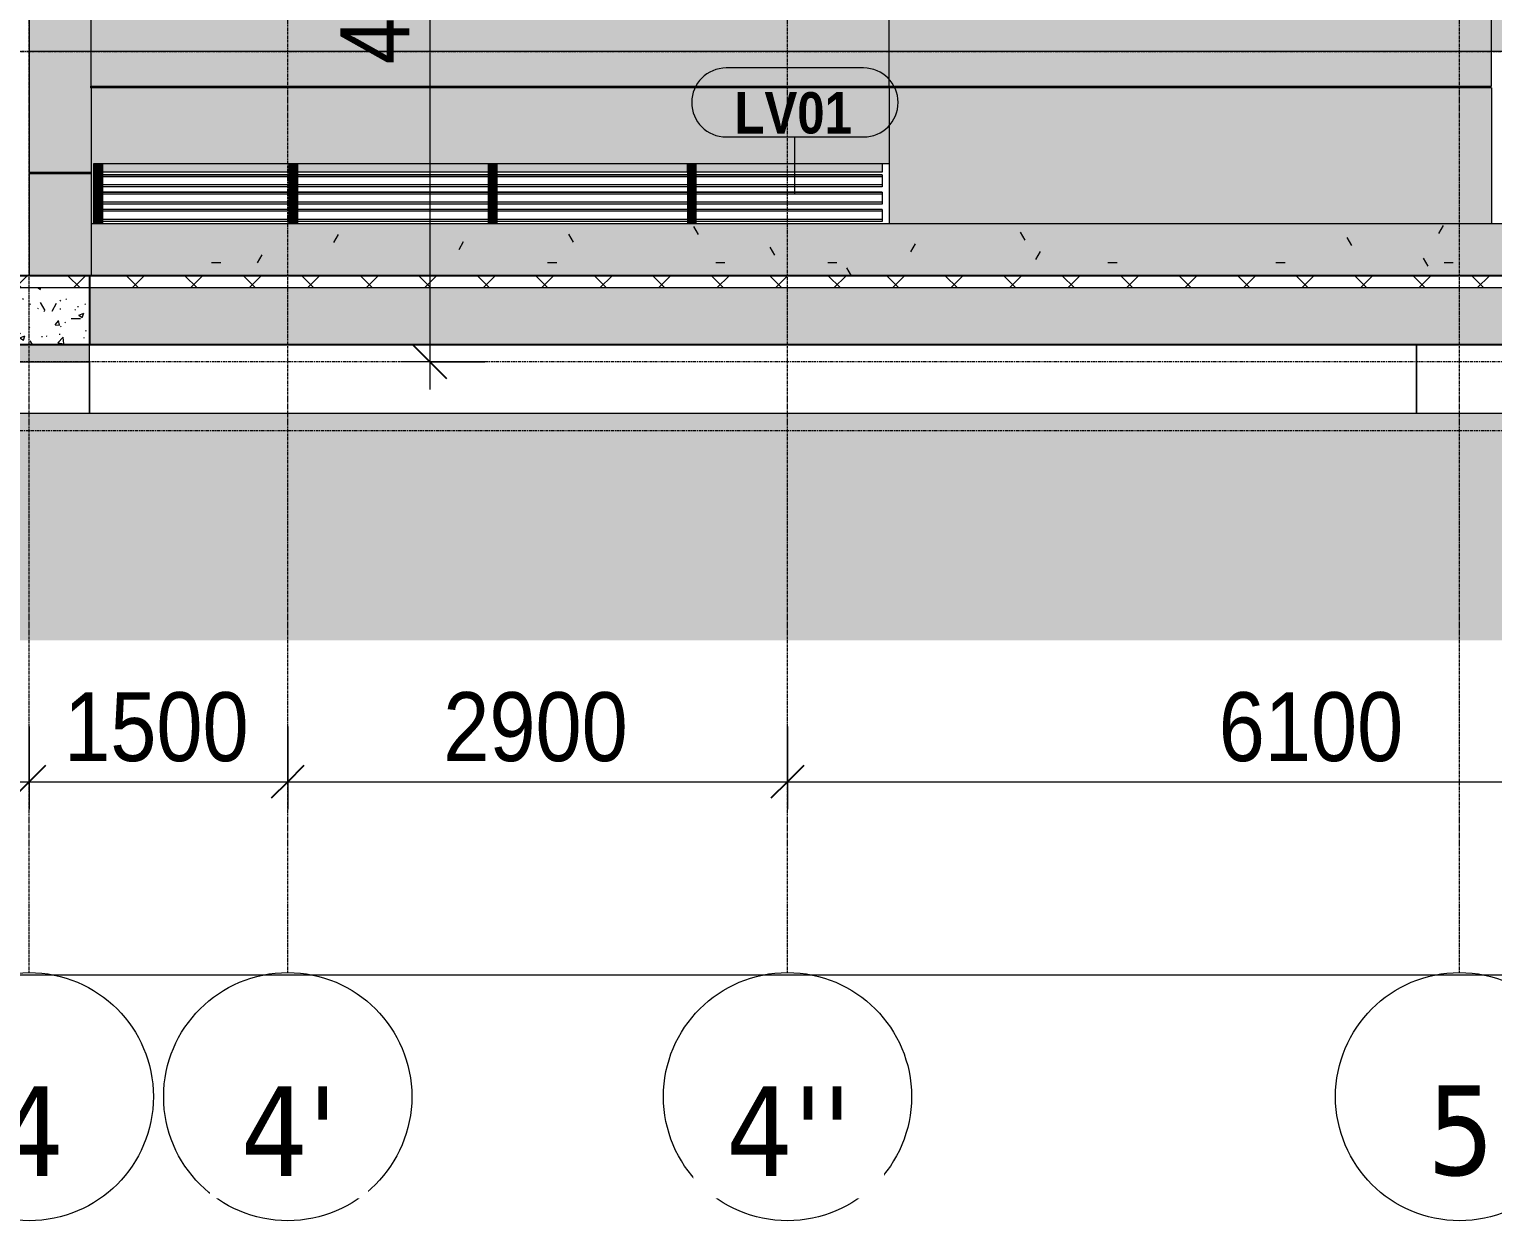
# Model space of a CAD drawing. Header units: millimetres. Extents: x -134153 to 99383, y -5233 to 35400.
# Drawn here: x 5959 to 14451, y -4584 to 2330 of the extents above; entities that cross this region are included whole.
import ezdxf

# ---------------------------------------------------------------- set-up
doc = ezdxf.new("R2010")
doc.units = ezdxf.units.MM
for name, pattern in [('Centre', [31.75, 6.35, -4.7625, 15.875, -4.7625]), ('Dash 1_8_', [6.35, 3.175, -3.175]), ('Grid Line', [22.225, 12.7, -3.175, 3.175, -3.175])]:
    doc.linetypes.add(name, pattern=pattern)
for name, color, linetype, lineweight in [('0-2', 250, 'Continuous', 5), ('A-ANNO-DIMS', 211, 'Continuous', 9), ('A-ANNO-DIMS-160', 211, 'Continuous', 9), ('A-AREA', 32, 'Dash 1_8_', 9), ('A-DETL-GENF-2', 9, 'Continuous', 9), ('A-DETL-THIN', 151, 'Continuous', 9), ('A-FLOR-3', 192, 'Continuous', 25), ('A-FLOR-LEVL-2', 51, 'Centre', 9), ('A-FLOR-MCUT', 51, 'Continuous', 9), ('A-FLOR-PATT', 8, 'Continuous', 9), ('A-GLAZ-CWMG', 51, 'Continuous', 9), ('A-WALL', 113, 'Continuous', 9), ('A-WALL-IDEN', 211, 'Continuous', 9), ('A-WALL-PATT', 111, 'Continuous', 9), ('A-WALL-PATT-2', 111, 'Continuous', 5), ('L-SITE-WALL-1', 7, 'Continuous', 9), ('S-COLS-1', 7, 'Continuous', 9), ('S-GRID-1', 1, 'Grid Line', 9), ('S-GRID-IDEN', 1, 'Continuous', 9)]:
    doc.layers.add(name, color=color, linetype=linetype, lineweight=lineweight)
doc.styles.add('Arial_B', font='arialbd_0.ttf', dxfattribs={"width": 0.85, "height": 240})
doc.styles.add('Tahoma_B_1', font='tahomabd_0.ttf', dxfattribs={"height": 520})
doc.styles.add('UTM Avo', font='UTM Avo.ttf', dxfattribs={"width": 0.9, "height": 400})
doc.dimstyles.new('1_Dim_chi_tiet_2_5', dxfattribs={"dimscale": 304.8, "dimtxt": 399.720379, "dimasz": 0.629921, "dimexe": 0.524934, "dimexo": 0.0625, "dimgap": 0.052493, "dimtad": 1, "dimdec": 0, "dimrnd": 5, "dimzin": 0, "dimdsep": 46, "dimtxsty": 'UTM Avo', "dimblk1": 'OBLIQUE', "dimblk2": 'OBLIQUE', "dimsah": 1, "dimcen": 0.09, "dimdle": 0.524934, "dimazin": 0, "dimtfac": 1, "dimtdec": 4, "dimtix": 1, "dimtmove": 0, "dimatfit": 3, "dimfxl": 1.049869, "dimfxlon": 1, "dimtvp": 1, "dimtolj": 1, "dimtzin": 0, "dimarcsym": 2})
pattern_1 = [(0, (44078.91, 0), (650.24, 162.56), [53.645, -434.035, 53.645, -434.035, -2600.96]), (0, (44078.91, 0), (650.24, 162.56), [-975.36, 53.645, -921.715, 53.645, -434.035, -1137.92]), (0, (44078.91, 0), (650.24, 162.56), [-2438.4, 53.645, -271.475, 53.645, -759.155]), (120, (44322.75, 81.28), (-465.9011, 481.84436), [53.645, -434.035, 53.645, -3034.995]), (120, (44322.75, 81.28), (-465.9011, 481.84436), [-541.325, -434.035, 53.645, -921.715, -1625.6]), (120, (44322.75, 81.28), (-465.9011, 481.84436), [-1950.72, 53.645, -434.035, 53.645, -1084.275]), (120, (44322.75, 81.28), (-465.9011, 481.84436), [-2492.045, -271.475, 53.645, -759.155]), (240, (44404.03, 406.4), (-184.3389, -644.40436), [53.645, -434.035, 53.645, -3034.995]), (240, (44404.03, 406.4), (-184.3389, -644.40436), [-541.325, -434.035, 53.645, -921.715, -1625.6]), (240, (44404.03, 406.4), (-184.3389, -644.40436), [-1950.72, 53.645, -434.035, 53.645, -1084.275]), (240, (44404.03, 406.4), (-184.3389, -644.40436), [-2492.045, -271.475, 53.645, -759.155])]
pattern_2 = [(50, (44078.9, 0), (291.4942, -25.5022), [30.48, -335.28]), (355, (44078.9, 0), (-56.3889, 305.6909), [24.384, -268.224]), (100.451, (44103.2, -2.12), (235.108, 280.1865), [25.904, -284.944]), (46.184, (44078.9, 81.28), (433.727, -67.2684), [45.72, -502.92]), (96.636, (44115.05, 75.67), (379.844, 395.8845), [38.856, -427.416]), (351.184, (44078.9, 81.3), (379.848, 395.881), [36.576, -402.336]), (21, (44119.55, 60.96), (242.5828, -163.6239), [30.48, -335.28]), (326, (44119.55, 60.96), (98.883, 294.7011), [24.384, -268.224]), (71.451, (44139.77, 47.33), (341.4672, 131.074), [25.904, -284.944]), (37.5, (44078.91, 0), (4.94191, 135.28833), [5.364, -259.608, 5.364, -266.924, -269.24]), (37.5, (44078.91, 0), (4.94191, 135.28833), [-537.261, 5.364, -263.876]), (7.5, (44078.91, 0), (106.9117, 160.2891), [5.364, -149.88, 5.364, -253.512, -102.616]), (7.5, (44078.91, 0), (106.9117, 160.2891), [-414.122, 5.364, -97.252]), (327.5, (43988.28, 0), (216.9455, -9.16625), [5.364, -96.236, 5.364, -311.628, -420.624]), (327.5, (43988.28, 0), (216.9455, -9.16625), [-418.592, 5.364, -415.26]), (317.5, (43947.64, 0), (237.0069, 40.6827), [5.364, -126.716, 5.364, -205.151, -298.704]), (317.5, (43947.64, 0), (237.0069, 40.6827), [-342.595, 5.364, -293.34])]
pattern_3 = [(45, (44078.9, 0), (-169.7056, 169.7056), []), (135, (44078.9, 0), (-169.7056, -169.7056), [])]

# ---------------------------------------------------------------- blocks, each defined once
blk = doc.blocks.new('NCV_TKTC_KET CAU_rvt-2-TKCS_MẶT ĐỨNG HƯỚNG NAM')
at = {"layer": 'L-SITE-WALL-1'}
for p, q in [((52502.6, 100), (52502.6, 500)), ((44802.6, 400), (44802.6, 100))]:
    blk.add_line(p, q, dxfattribs=at)
at = {"layer": 'S-COLS-1'}
for p, q in [((52502.6, 500), (52502.6, 100)), ((44802.6, 100), (44802.6, 400))]:
    blk.add_line(p, q, dxfattribs=at)
blk = doc.blocks.new('Rectangular Mullion - 50 x 100mm-4084456-TKCS_MẶT ĐỨNG HƯỚNG NAM')
at = {"layer": 'A-GLAZ-CWMG'}
blk.add_hatch(color=256, dxfattribs=at).paths.add_polyline_path([(45685.1, 1500), (45958.8, 1500), (45958.8, 1550), (44877.6, 1550), (44877.6, 1500), (44891.8, 1500)])
for p, q in [((44877.6, 1500), (44877.6, 1550)), ((45958.8, 1550), (45958.8, 1500)), ((45958.8, 1500), (44877.6, 1500))]:
    blk.add_line(p, q, dxfattribs=at)
blk = doc.blocks.new('Rectangular Mullion - 50 x 100mm-3085923-TKCS_MẶT ĐỨNG HƯỚNG NAM')
at = {"layer": 'A-GLAZ-CWMG'}
blk.add_hatch(color=256, dxfattribs=at).paths.add_polyline_path([(47165.1, 1500), (48271.3, 1500), (48271.3, 1550), (47165.1, 1550)])
for p, q in [((47165.1, 1500), (47165.1, 1550)), ((48271.3, 1550), (48271.3, 1500)), ((48271.3, 1500), (47165.1, 1500))]:
    blk.add_line(p, q, dxfattribs=at)
blk = doc.blocks.new('Rectangular Mullion - 50 x 100mm-V325-TKCS_MẶT ĐỨNG HƯỚNG NAM')
at = {"layer": 'A-GLAZ-CWMG'}
blk.add_hatch(color=256, dxfattribs=at).paths.add_polyline_path([(44827.564287, 1200), (44877.564287, 1200), (44877.564287, 1250), (44827.564287, 1250)])
blk.add_line((44877.564287, 1250), (44877.564287, 1200), dxfattribs=at)
blk = doc.blocks.new('Rectangular Mullion - 50 x 100mm-2333208-TKCS_MẶT ĐỨNG HƯỚNG NAM')
at = {"layer": 'A-GLAZ-CWMG'}
blk.add_hatch(color=256, dxfattribs=at).paths.add_polyline_path([(38702.564287, 1050), (38702.564287, 1150), (38652.564287, 1150), (38652.564287, 1050)])
blk.add_line((38702.564287, 1150), (38702.564287, 1050), dxfattribs=at)
blk = doc.blocks.new('Rectangular Mullion - 50 x 100mm-2333209-TKCS_MẶT ĐỨNG HƯỚNG NAM')
at = {"layer": 'A-GLAZ-CWMG'}
blk.add_hatch(color=256, dxfattribs=at).paths.add_polyline_path([(34052.564287, 1450), (34102.564287, 1450), (34102.564287, 1550), (34052.564287, 1550), (34052.564287, 1490)])
blk.add_line((34102.564287, 1550), (34102.564287, 1450), dxfattribs=at)
blk = doc.blocks.new('Rectangular Mullion - MULLION LA SACH-4084458-TKCS_MẶT ĐỨNG HƯỚNG NAM')
at = {"layer": 'A-GLAZ-CWMG'}
for p, q in [((49402.6, 1284.3), (48321.4, 1284.3)), ((49402.6, 1283.3), (48321.4, 1283.3)), ((49402.6, 1283.2), (48321.4, 1283.2)), ((49402.6, 1284.3), (49402.6, 1283.3)), ((49402.6, 1283.3), (49402.6, 1283.2)), ((49402.6, 1283.2), (49402.6, 1273.5)), ((49402.6, 1273.5), (48321.4, 1273.5)), ((49402.6, 1226.5), (48321.4, 1226.5)), ((49402.6, 1215), (48321.4, 1215)), ((49402.6, 1214.8), (48321.4, 1214.8)), ((49402.6, 1273.5), (49402.6, 1226.5)), ((49402.6, 1226.5), (49402.6, 1215)), ((49402.6, 1215), (49402.6, 1214.8))]:
    blk.add_line(p, q, dxfattribs=at)
blk = doc.blocks.new('Rectangular Mullion - MULLION LA SACH-3085927-TKCS_MẶT ĐỨNG HƯỚNG NAM')
at = {"layer": 'A-GLAZ-CWMG'}
for p, q in [((48271.3, 1284.3), (47165.1, 1284.3)), ((48271.3, 1283.3), (47165.1, 1283.3)), ((48271.3, 1283.2), (47165.1, 1283.2)), ((48271.3, 1284.3), (48271.3, 1283.3)), ((48271.3, 1283.3), (48271.3, 1283.2)), ((48271.3, 1273.5), (47165.1, 1273.5)), ((48271.3, 1226.5), (47165.1, 1226.5)), ((48271.3, 1215), (47165.1, 1215)), ((48271.3, 1214.8), (47165.1, 1214.8)), ((48271.3, 1215), (48271.3, 1214.8))]:
    blk.add_line(p, q, dxfattribs=at)
blk = doc.blocks.new('Rectangular Mullion - MULLION LA SACH-V326-TKCS_MẶT ĐỨNG HƯỚNG NAM')
at = {"layer": 'A-GLAZ-CWMG'}
for p, q in [((45958.8, 1284.3), (44877.6, 1284.3)), ((45958.8, 1283.3), (44877.6, 1283.3)), ((45958.8, 1283.2), (44877.6, 1283.2)), ((45958.8, 1273.5), (44877.6, 1273.5)), ((45958.8, 1226.5), (44877.6, 1226.5)), ((45958.8, 1215), (44877.6, 1215)), ((45958.8, 1214.8), (44877.6, 1214.8))]:
    blk.add_line(p, q, dxfattribs=at)
blk = doc.blocks.new('Rectangular Mullion - 50 x 100mm-V327-TKCS_MẶT ĐỨNG HƯỚNG NAM')
at = {"layer": 'A-GLAZ-CWMG'}
blk.add_hatch(color=256, dxfattribs=at).paths.add_polyline_path([(48321.4, 1200), (48321.4, 1250), (48271.4, 1250), (48271.4, 1200)])
for p, q in [((48271.4, 1250), (48271.4, 1200)), ((48321.4, 1250), (48321.4, 1200))]:
    blk.add_line(p, q, dxfattribs=at)
blk = doc.blocks.new('Rectangular Mullion - 50 x 100mm-2333205-TKCS_MẶT ĐỨNG HƯỚNG NAM')
at = {"layer": 'A-GLAZ-CWMG'}
blk.add_hatch(color=256, dxfattribs=at).paths.add_polyline_path([(40977.6, 1050), (40977.6, 1150), (40927.6, 1150), (40927.6, 1050)])
for p, q in [((40927.6, 1150), (40927.6, 1050)), ((40977.6, 1150), (40977.6, 1050))]:
    blk.add_line(p, q, dxfattribs=at)
blk = doc.blocks.new('Rectangular Mullion - 50 x 100mm-2333206-TKCS_MẶT ĐỨNG HƯỚNG NAM')
at = {"layer": 'A-GLAZ-CWMG'}
blk.add_hatch(color=256, dxfattribs=at).paths.add_polyline_path([(39827.6, 1450), (39827.6, 1550), (39777.6, 1550), (39777.6, 1450)])
for p, q in [((39777.6, 1550), (39777.6, 1450)), ((39827.6, 1550), (39827.6, 1450))]:
    blk.add_line(p, q, dxfattribs=at)
blk = doc.blocks.new('Grid - M_Grid Head - Circle-353313-TKCS_MẶT ĐỨNG HƯỚNG NAM')
at = {"layer": 'S-GRID-IDEN'}
blk.add_circle((33652.6, -3863.7), 720, dxfattribs=at)
blk = doc.blocks.new('DIMBLOCK110-TKCS_MẶT ĐỨNG HƯỚNG NAM')
at = {"layer": 'A-ANNO-DIMS-160', "lineweight": 25}
for p, q in [((8283.1, 4950), (8187.1, 5046)), ((8283.1, 4950), (8379.1, 4854)), ((8283.1, 400), (8187.1, 496)), ((8283.1, 400), (8379.1, 304))]:
    blk.add_line(p, q, dxfattribs=at)
at = {"layer": 'A-ANNO-DIMS-160'}
for p, q in [((7963.1, 4950), (8443.1, 4950)), ((8283.1, 4950), (7963.1, 4950)), ((8283.1, 4950), (8283.1, 240)), ((8603.1, 400), (8123.1, 400)), ((8283.1, 400), (8603.1, 400))]:
    blk.add_line(p, q, dxfattribs=at)
at = {"layer": 'A-ANNO-DIMS-160', "color": 0, "insert": (7763.5, 2127.2), "char_height": 400, "width": 1314.636, "attachment_point": 1, "rotation": 90, "line_spacing_factor": 1.110334, "style": 'UTM Avo'}
blk.add_mtext('4550', dxfattribs=at)
blk = doc.blocks.new('_Oblique')
at = {"color": 0, "linetype": 'ByBlock', "lineweight": -2}
blk.add_line((-0.5, -0.5), (0.5, 0.5), dxfattribs=at)
blk = doc.blocks.new('DIMBLOCK125-TKCS_MẶT ĐỨNG HƯỚNG NAM')
at = {"layer": 'A-ANNO-DIMS-160'}
for p, q in [((4158.9, -1716.5), (4158.9, -2196.5)), ((4158.9, -2036.5), (4158.9, -1716.5)), ((5958.9, -1716.5), (5958.9, -2196.5)), ((5958.9, -2036.5), (5958.9, -1716.5)), ((4158.9, -2036.5), (5958.9, -2036.5))]:
    blk.add_line(p, q, dxfattribs=at)
at = {"layer": 'A-ANNO-DIMS-160', "lineweight": 25}
for p, q in [((4158.9, -2036.5), (4254.9, -1940.5)), ((5958.9, -2036.5), (6054.9, -1940.5)), ((4158.9, -2036.5), (4062.9, -2132.5)), ((5958.9, -2036.5), (5862.9, -2132.5))]:
    blk.add_line(p, q, dxfattribs=at)
at = {"layer": 'A-ANNO-DIMS-160', "color": 0, "insert": (4511.1, -1516.8), "char_height": 400, "width": 1314.636, "attachment_point": 1, "line_spacing_factor": 1.110334, "style": 'UTM Avo'}
blk.add_mtext('1800', dxfattribs=at)
blk = doc.blocks.new('DIMBLOCK126-TKCS_MẶT ĐỨNG HƯỚNG NAM')
at = {"layer": 'A-ANNO-DIMS-160'}
for p, q in [((5958.9, -1716.5), (5958.9, -2196.5)), ((5958.9, -2036.5), (5958.9, -1716.5)), ((7458.9, -1716.5), (7458.9, -2196.5)), ((7458.9, -2036.5), (7458.9, -1716.5)), ((5958.9, -2036.5), (7458.9, -2036.5))]:
    blk.add_line(p, q, dxfattribs=at)
at = {"layer": 'A-ANNO-DIMS-160', "lineweight": 25}
for p, q in [((5958.9, -2036.5), (6054.9, -1940.5)), ((7458.9, -2036.5), (7554.9, -1940.5)), ((5958.9, -2036.5), (5862.9, -2132.5)), ((7458.9, -2036.5), (7362.9, -2132.5))]:
    blk.add_line(p, q, dxfattribs=at)
at = {"layer": 'A-ANNO-DIMS-160', "color": 0, "insert": (6161.1, -1516.8), "char_height": 400, "width": 1314.636, "attachment_point": 1, "line_spacing_factor": 1.110334, "style": 'UTM Avo'}
blk.add_mtext('1500', dxfattribs=at)
blk = doc.blocks.new('DIMBLOCK127-TKCS_MẶT ĐỨNG HƯỚNG NAM')
at = {"layer": 'A-ANNO-DIMS-160'}
for p, q in [((7458.9, -1716.5), (7458.9, -2196.5)), ((7458.9, -2036.5), (7458.9, -1716.5)), ((10358.9, -1716.5), (10358.9, -2196.5)), ((10358.9, -2036.5), (10358.9, -1716.5)), ((7458.9, -2036.5), (10358.9, -2036.5))]:
    blk.add_line(p, q, dxfattribs=at)
at = {"layer": 'A-ANNO-DIMS-160', "lineweight": 25}
for p, q in [((7458.9, -2036.5), (7554.9, -1940.5)), ((10358.9, -2036.5), (10454.9, -1940.5)), ((7458.9, -2036.5), (7362.9, -2132.5)), ((10358.9, -2036.5), (10262.9, -2132.5))]:
    blk.add_line(p, q, dxfattribs=at)
at = {"layer": 'A-ANNO-DIMS-160', "color": 0, "insert": (8361.1, -1516.8), "char_height": 400, "width": 1314.636, "attachment_point": 1, "line_spacing_factor": 1.110334, "style": 'UTM Avo'}
blk.add_mtext('2900', dxfattribs=at)
blk = doc.blocks.new('DIMBLOCK128-TKCS_MẶT ĐỨNG HƯỚNG NAM')
at = {"layer": 'A-ANNO-DIMS-160'}
for p, q in [((10358.9, -1716.5), (10358.9, -2196.5)), ((10358.9, -2036.5), (10358.9, -1716.5)), ((16458.9, -1716.5), (16458.9, -2196.5)), ((16458.9, -2036.5), (16458.9, -1716.5)), ((10358.9, -2036.5), (16458.9, -2036.5))]:
    blk.add_line(p, q, dxfattribs=at)
at = {"layer": 'A-ANNO-DIMS-160', "lineweight": 25}
for p, q in [((10358.9, -2036.5), (10454.9, -1940.5)), ((16458.9, -2036.5), (16554.9, -1940.5)), ((10358.9, -2036.5), (10262.9, -2132.5)), ((16458.9, -2036.5), (16362.9, -2132.5))]:
    blk.add_line(p, q, dxfattribs=at)
at = {"layer": 'A-ANNO-DIMS-160', "color": 0, "insert": (12861.1, -1516.8), "char_height": 400, "width": 1314.636, "attachment_point": 1, "line_spacing_factor": 1.110334, "style": 'UTM Avo'}
blk.add_mtext('6100', dxfattribs=at)
blk = doc.blocks.new('DIMBLOCK144-TKCS_MẶT ĐỨNG HƯỚNG NAM')
at = {"layer": 'A-ANNO-DIMS-160'}
for p, q in [((-4841.1, -2836.5), (-4841.1, -3316.5)), ((-4841.1, -3156.5), (-4841.1, -2836.5)), ((88758.9, -2836.5), (88758.9, -3316.5)), ((88758.9, -3156.5), (88758.9, -2836.5)), ((-5001.1, -3156.5), (88918.9, -3156.5))]:
    blk.add_line(p, q, dxfattribs=at)
at = {"layer": 'A-ANNO-DIMS-160', "lineweight": 25}
for p, q in [((-4841.1, -3156.5), (-4745.1, -3060.5)), ((88758.9, -3156.5), (88854.9, -3060.5)), ((-4841.1, -3156.5), (-4937.1, -3252.5)), ((88758.9, -3156.5), (88662.9, -3252.5))]:
    blk.add_line(p, q, dxfattribs=at)
at = {"layer": 'A-ANNO-DIMS-160', "color": 0, "insert": (41274.1, -2636.8), "char_height": 400, "width": 1643.295, "attachment_point": 1, "line_spacing_factor": 1.110334, "style": 'UTM Avo'}
blk.add_mtext('93600', dxfattribs=at)
blk = doc.blocks.new('CTL_WALL TAG NO MARK - 10-2062273-TKCS_MẶT ĐỨNG HƯỚNG NAM')
at = {"layer": 'A-WALL-IDEN'}
for p, q in [((31780.1, 30252.1), (30982.6, 30252.1)), ((30982.6, 29852.1), (31780.1, 29852.1))]:
    blk.add_line(p, q, dxfattribs=at)
for centre, start, end in [((30982.6, 30052.1), 90, 270), ((31780.1, 30052.1), 270, 90)]:
    blk.add_arc(centre, 200, start, end, dxfattribs=at)

msp = doc.modelspace()

# ---------------------------------------------------------------- hatches: boundary and pattern name
at = {"layer": 'A-DETL-GENF-2'}
h = msp.add_hatch(dxfattribs=at)
h.set_pattern_fill('FP_61', color=256, style=0, pattern_type=2)
h.set_pattern_definition([(0, (44078.9, 0), (774.192, 774.192), [774.192, -774.192]), (0, (44078.9, 290.3), (774.192, 774.192), [774.192, -774.192]), (0, (44078.9, 580.64), (774.192, 774.192), [774.192, -774.192]), (90, (44175.7, 677.4), (-774.192, 774.192), [774.192, -774.192]), (90, (44466, 677.4), (-774.192, 774.192), [774.192, -774.192]), (90, (44756.3, 677.4), (-774.192, 774.192), [774.192, -774.192])])
h.paths.add_polyline_path([(-8674.5, -1216.2), (92867, -1216.2), (92867, 100), (-8674.5, 100), (-8674.5, -664.1)])
at = {"layer": 'A-FLOR-PATT'}
h = msp.add_hatch(dxfattribs=at)
h.set_pattern_fill('FP_33', color=256, style=0, pattern_type=2)
h.set_pattern_definition(pattern_3)
h.paths.add_polyline_path([(3158.9, 830), (6308.9, 830), (6308.9, 900), (3158.9, 900)])
h = msp.add_hatch(dxfattribs=at)
h.set_pattern_fill('FP_33', color=256, style=0, pattern_type=2)
h.set_pattern_definition(pattern_3)
h.paths.add_polyline_path([(77001.2, 830), (77608.9, 830), (77608.9, 900), (6308.9, 900), (6308.9, 830), (73828, 830)])
h = msp.add_hatch(dxfattribs=at)
h.set_pattern_fill('FP_34', color=256, style=0, pattern_type=2)
h.set_pattern_definition(pattern_1)
h.paths.add_polyline_path([(3158.9, 500), (6308.9, 500), (6308.9, 830), (3158.9, 830)])
h = msp.add_hatch(dxfattribs=at)
h.set_pattern_fill('FP_35', color=256, style=0, pattern_type=2)
h.set_pattern_definition(pattern_2)
h.paths.add_polyline_path([(3158.9, 500), (6308.9, 500), (6308.9, 830), (3158.9, 830)])
h = msp.add_hatch(dxfattribs=at)
h.set_pattern_fill('FP_34', color=256, style=0, pattern_type=2)
h.set_pattern_definition(pattern_1)
h.paths.add_polyline_path([(77001.2, 500), (77608.9, 500), (77608.9, 830), (6308.9, 830), (6308.9, 500), (73828, 500)])
h = msp.add_hatch(dxfattribs=at)
h.set_pattern_fill('FP_35', color=256, style=0, pattern_type=2)
h.set_pattern_definition(pattern_2)
h.paths.add_polyline_path([(77001.2, 500), (77608.9, 500), (77608.9, 830), (6308.9, 830), (6308.9, 500), (73828, 500)])
at = {"layer": 'A-WALL-PATT'}
h = msp.add_hatch(dxfattribs=at)
h.set_pattern_fill('FP_50', color=256, style=0, pattern_type=2)
h.set_pattern_definition([(0, (44078.9, 0), (1300.48, 325.12), [53.645, -921.715, 53.645, -921.715, -5201.92]), (0, (44078.9, 0), (1300.48, 325.12), [-1950.72, 53.645, -1897.075, 53.645, -921.715, -2275.84]), (0, (44078.9, 0), (1300.48, 325.12), [-4876.8, 53.645, -596.595, 53.645, -1571.955]), (120, (44566.6, 162.56), (-931.8022, 963.6887), [53.645, -921.715, 53.645, -6123.635]), (120, (44566.6, 162.56), (-931.8022, 963.6887), [-1029.005, -921.715, 53.645, -1897.075, -3251.2]), (120, (44566.6, 162.56), (-931.8022, 963.6887), [-3901.44, 53.645, -921.715, 53.645, -2222.195]), (120, (44566.6, 162.56), (-931.8022, 963.6887), [-4930.445, -596.595, 53.645, -1571.955]), (240, (44729.15, 812.8), (-368.6778, -1288.8087), [53.645, -921.715, 53.645, -6123.635]), (240, (44729.15, 812.8), (-368.6778, -1288.8087), [-1029.005, -921.715, 53.645, -1897.075, -3251.2]), (240, (44729.15, 812.8), (-368.6778, -1288.8087), [-3901.44, 53.645, -921.715, 53.645, -2222.195]), (240, (44729.15, 812.8), (-368.6778, -1288.8087), [-4930.445, -596.595, 53.645, -1571.955])])
h.paths.add_polyline_path([(22264, 900), (34623.9, 900), (34623.9, 1200), (6318.9, 1200), (6318.9, 900), (21470.7, 900)])
h = msp.add_hatch(dxfattribs=at)
h.set_pattern_fill('FP_55', color=256, style=0, pattern_type=2)
h.set_pattern_definition([(349.695, (34812.826, 869.39), (3657.59817, -609.61005), [68.155, -6747.38]), (0, (34879.9, 857.2), (609.6, 609.6), [67.056, -542.544]), (18.435, (34946.94, 857.2), (1219.1992, 609.6016), [57.832, -1869.893]), (172.875, (35001.8, 875.49), (4267.1994, -609.59911), [49.148, -4865.604]), (174.806, (34953.034, 881.584), (6096.00395, -609.55472), [67.333, -6665.92]), (194.036, (34885.98, 887.68), (-1828.8022, -609.5924), [75.403, -2438.042]), (9.462, (34861.59, 869.39), (3048.00504, 609.5835), [37.081, -3670.971]), (353.66, (34898.17, 875.49), (-4876.8008, 609.58348), [55.202, -5464.96]), (185.711, (34953.034, 869.39), (-5486.39511, -609.63944), [61.264, -6065.139]), (168.69, (34892.07, 863.3), (2438.40003, -609.6026), [31.084, -3077.279]), (354.806, (34757.96, 863.296), (-6096.00395, 609.55472), [67.333, -6665.92]), (348.69, (34825.02, 857.2), (-2438.40003, 609.6026), [62.167, -3046.194]), (0, (34886, 845), (609.6, 609.6), [73.152, -536.448]), (20.556, (34959.13, 845.01), (3048.0001, 1219.19697), [52.084, -5156.34]), (3.814, (35007.9, 863.296), (8534.401155, 609.58889), [91.643, -9072.654]), (354.806, (35099.34, 869.39), (-6096.00395, 609.55472), [67.333, -6665.92]), (0, (35166.4, 863.3), (609.6, 609.6), [67.056, -542.544]), (5.194, (34623.85, 863.296), (6096.00395, 609.55472), [67.333, -6665.92]), (354.806, (34690.906, 869.39), (-6096.00395, 609.55472), [67.333, -6665.92]), (0, (34623.85, 875.5), (609.6, 609.6), [36.576, -573.024]), (5.194, (34660.426, 875.49), (6096.00395, 609.55472), [67.333, -6665.92]), (0, (34727.5, 881.6), (609.6, 609.6), [60.96, -548.64]), (10.305, (34788.44, 881.584), (-3657.59817, -609.61005), [68.155, -6747.38]), (5.194, (34855.5, 893.776), (6096.00395, 609.55472), [67.333, -6665.92]), (354.806, (34922.554, 899.87), (-6096.00395, 609.55472), [67.333, -6665.92]), (354.806, (34989.61, 893.776), (-6096.00395, 609.55472), [67.333, -6665.92]), (351.87, (35056.67, 887.68), (-3657.60043, 609.5929), [86.21, -4224.312]), (0, (35142, 875.5), (609.6, 609.6), [91.44, -518.16]), (347.471, (35117.626, 509.73), (3047.99888, -609.61085), [56.202, -5564.033]), (354.289, (35172.49, 497.536), (-5486.39511, 609.63944), [61.264, -6065.139]), (8.13, (35117.63, 509.73), (3657.60043, 609.5929), [43.105, -4267.418]), (9.462, (35160.3, 515.82), (3048.00504, 609.5835), [74.161, -3633.892]), (0, (34623.85, 528), (609.6, 609.6), [73.152, -536.448]), (350.538, (34697, 528.02), (-3048.00504, 609.5835), [37.081, -3670.971]), (201.801, (34733.58, 521.92), (1828.80447, 609.58684), [32.828, -3249.968]), (192.995, (34703.1, 509.73), (5486.39314, 1219.23746), [81.331, -8051.747]), (352.875, (35184.68, 509.73), (-4267.1994, 609.59911), [49.148, -4865.604]), (7.125, (35184.68, 509.73), (4267.1994, 609.59911), [49.148, -4865.604]), (0, (34623.85, 515.8), (609.6, 609.6), [48.768, -560.832]), (194.036, (34672.62, 515.82), (-1828.8022, -609.5924), [50.269, -2463.177]), (356.633, (34757.962, 534.112), (-9753.594387, 609.691875), [103.811, -10277.302]), (357.709, (34861.594, 528.016), (-14630.396648, 609.69909), [152.522, -15099.665]), (3.18, (35013.994, 521.92), (10363.19831, 609.63121), [109.897, -10879.823]), (9.462, (35123.72, 528.02), (3048.00504, 609.5835), [111.242, -3596.81]), (10.305, (34623.85, 473.15), (-3657.59817, -609.61005), [68.155, -6747.38]), (15.945, (34690.91, 485.34), (-2438.40422, -609.58315), [88.759, -4349.196]), (0, (34776.25, 509.7), (609.6, 609.6), [79.248, -530.352]), (351.87, (34855.5, 509.73), (-3657.60043, 609.5929), [86.21, -4224.312]), (3.576, (34940.842, 497.536), (9144.002965, 609.546796), [97.726, -9674.906]), (351.254, (35038.38, 503.63), (4267.20096, -609.58783), [80.18, -7937.856]), (345.964, (35117.63, 491.44), (-1828.8022, 609.5924), [75.403, -2438.042]), (0, (35190.8, 473.15), (609.6, 609.6), [42.672, -566.928]), (174.806, (34757.96, 534.11), (6096.00395, -609.55472), [134.665, -6598.587]), (355.236, (34623.85, 570.69), (-6705.59647, 609.64143), [146.811, -7193.745]), (0, (34770.15, 558.5), (609.6, 609.6), [140.208, -469.392]), (4.086, (34910.36, 558.496), (7924.79503, 609.65274), [171.123, -8385.02]), (0, (35081.05, 570.7), (609.6, 609.6), [152.4, -457.2]), (7.125, (34623.85, 442.67), (4267.1994, 609.59911), [147.443, -4767.311]), (6.34, (34770.154, 460.96), (4876.8008, 609.58348), [110.403, -5409.758]), (357.51, (34879.882, 473.152), (-13411.196973, 609.70439), [140.34, -13893.706]), (353.48, (35020.09, 467.056), (-15849.59217, 1828.855172), [214.749, -21260.135]), (3.013, (34623.85, 838.912), (10972.79715, 609.6408), [115.984, -11482.446]), (351.87, (34739.67, 845.01), (-3657.60043, 609.5929), [129.316, -4181.208]), (357.614, (34867.69, 826.72), (-14020.799432, 609.613717), [146.431, -14496.664]), (10.62, (35013.994, 820.624), (-6705.592456, -1219.239726), [99.236, -9824.334]), (0, (35111.5, 838.9), (609.6, 609.6), [121.92, -487.68]), (356.82, (34623.85, 912.064), (-10363.19831, 609.63121), [109.897, -10879.823]), (6.009, (34733.578, 905.968), (-6095.998992, -609.599175), [116.464, -11529.929]), (6.71, (34849.402, 918.16), (-5486.397345, -609.615732), [104.346, -10330.325]), (354.289, (34953.034, 930.35), (-5486.39511, 609.63944), [122.528, -6003.877]), (347.905, (35074.954, 918.16), (-5486.39487, 1219.22295), [87.281, -8640.862]), (9.462, (35160.3, 899.87), (3048.00504, 609.5835), [74.161, -3633.892]), (3.814, (34623.85, 796.24), (8534.401155, 609.58889), [91.643, -9072.654]), (347.196, (34715.29, 802.336), (-7924.80896, 1828.76326), [137.532, -13615.67]), (0, (34849.4, 771.86), (609.6, 609.6), [152.4, -457.2]), (5.44, (35001.802, 771.856), (-6705.60249, -609.560852), [128.595, -12730.932]), (6.71, (35129.818, 784.048), (-5486.397345, -609.615732), [104.346, -10330.325]), (0, (34623.85, 954.74), (609.6, 609.6), [103.632, -505.968]), (8.13, (34727.48, 954.74), (3657.60043, 609.5929), [172.421, -4138.102]), (357.614, (34898.17, 979.12), (-14020.799432, 609.613717), [146.431, -14496.664]), (354.472, (35044.474, 973.024), (12801.591011, -1219.302898), [189.859, -18796.025]), (6.843, (34623.85, 400), (-10363.195037, -1219.241277), [153.494, -15195.842]), (0, (34776.25, 418.3), (609.6, 609.6), [170.688, -438.912]), (356.348, (34946.938, 418.288), (-18897.6049634, 1219.1266646), [287.095, -28422.422]), (0, (34623.85, 613.36), (609.6, 609.6), [146.304, -463.296]), (4.764, (34770.154, 613.36), (6705.59647, 609.64143), [146.811, -7193.745]), (358.152, (34916.458, 625.552), (-18287.996238, 609.724117), [189.074, -18718.355]), (357.274, (35105.434, 619.456), (-12192.004244, 609.534153), [128.161, -12687.945]), (354.806, (34623.85, 710.896), (-6096.00395, 609.55472), [134.665, -6598.587]), (0, (34757.96, 698.7), (609.6, 609.6), [195.072, -414.528]), (1.909, (34953.034, 698.704), (17678.401049, 609.553228), [182.982, -18115.176]), (3.576, (35135.914, 704.8), (9144.002965, 609.546796), [97.726, -9674.906])])
h.paths.add_polyline_path([(22264, 900), (34623.9, 900), (34623.9, 1200), (6318.9, 1200), (6318.9, 900), (21470.7, 900)])
at = {"layer": 'A-WALL-PATT-2'}
h = msp.add_hatch(color=256, dxfattribs=at)
h.paths.add_polyline_path([(-4851.1, 2200), (3918.9, 2200), (3918.9, 3290), (-4851.1, 3290), (-4851.1, 2648.5)])
h.paths.add_polyline_path([(5958.9, 2200), (6318.9, 2200), (6318.9, 3290), (5958.9, 3290), (5958.9, 3200.6)])
h.paths.add_polyline_path([(-4851.1, 3300), (3918.9, 3300), (3918.9, 4690), (-4851.1, 4690)])
h.paths.add_polyline_path([(5958.9, 3300), (6318.9, 3300), (6318.9, 4690), (5958.9, 4690)])
h.paths.add_polyline_path([(4018.2, 4700), (6318.9, 4700), (6318.9, 5600), (-4851.1, 5600), (-4851.1, 4700), (-2328.1, 4700)])
h = msp.add_hatch(color=256, dxfattribs=at)
h.paths.add_polyline_path([(8599.8, 2200), (10948.9, 2200), (10948.9, 3290), (9958.9, 3290), (9958.9, 3200), (8558.9, 3200.6), (8558.9, 3290), (7358.9, 3290), (7358.9, 2200), (8558.9, 2200)])
h.paths.add_polyline_path([(10948.9, 3300), (10948.9, 4690), (7358.9, 4690), (7358.9, 3300), (8558.9, 3300), (8558.9, 4600), (9958.9, 4600), (9958.9, 3300), (10364.6, 3300)])
h.paths.add_polyline_path([(10948.9, 4700), (10948.9, 5550), (7358.9, 5550), (7358.9, 4700), (10364.6, 4700)])
h = msp.add_hatch(color=256, dxfattribs=at)
h.paths.add_polyline_path([(10948.9, 2200), (14443.9, 2200), (14443.9, 3290), (14233.9, 3290), (14233.9, 2400), (11158.9, 2400), (11157.9, 3290), (10948.9, 3290), (10948.9, 3200.6)])
h.paths.add_polyline_path([(11157.9, 3300), (11158.9, 3300), (11158.9, 4690), (10948.9, 4690), (10948.9, 3300)])
h.paths.add_polyline_path([(14443.9, 3300), (14443.9, 4690), (14233.9, 4690), (14233.9, 3300), (14331, 3300)])
h.paths.add_polyline_path([(11158.9, 4700), (11158.9, 4950), (14233.9, 4950), (14233.9, 4700), (14443.9, 4700), (14443.9, 5600), (10958.9, 5600), (10958.9, 5550), (10948.9, 5550), (10948.9, 4700)])
for points in [[(7358.9, 2200), (7358.9, 2399.2), (6318.9, 2399.2), (6318.9, 2200), (7191.4, 2200)], [(15558.9, 2200), (15558.9, 2400.1), (14443.9, 2400), (14443.9, 2200), (15124.3, 2200)], [(10364.6, 1990), (10948.9, 1990), (10948.9, 2000), (6314.9, 2000), (6315.2, 1990), (8778, 1990)], [(13537.7, 1990), (14433.9, 1990), (14433.9, 2000), (10952.9, 2000), (10952.9, 1990), (11951.2, 1990)], [(14433.9, 1990), (14439.9, 1990), (14439.9, 2000), (14433.9, 2000)], [(5958.9, 1490), (6308.9, 1490), (6308.9, 1500), (5958.9, 1500)], [(6308.9, 1490), (6318.9, 1490), (6318.9, 1500), (6308.9, 1500)]]:
    msp.add_hatch(color=256, dxfattribs=at).paths.add_polyline_path(points)
h = msp.add_hatch(color=256, dxfattribs=at)
h.paths.add_polyline_path([(-4841.1, 400), (-4113.9, 400), (3158.9, 900), (3918.9, 900), (3918.9, 1490), (3608.9, 1490), (3608.9, 950), (158.9, 950), (158.9, 1490), (-541.1, 1490), (-541.1, 750), (-4441.1, 750), (-4441.1, 1490), (-4846.1, 1490), (-4846.1, 400)])
h.paths.add_polyline_path([(3158.9, 400), (6308.9, 400), (6308.9, 500), (3158.9, 500), (1704.3, 400)])
h.paths.add_polyline_path([(5958.9, 900), (6308.9, 900), (6308.9, 1490), (5958.9, 1490), (5958.9, 992.2)])
h.paths.add_polyline_path([(51.8, 1500), (158.9, 1500), (158.9, 1550), (3608.9, 1550), (3608.9, 1500), (3918.9, 1500), (3918.9, 2200), (-4846.1, 2200), (-4846.1, 1500), (-4441.1, 1500), (-4441.1, 1550), (-541.1, 1550), (-541.1, 1500)])
h.paths.add_polyline_path([(6308.9, 1500), (6308.9, 2200), (5958.9, 2200), (5958.9, 1500)])
h = msp.add_hatch(color=256, dxfattribs=at)
h.paths.add_polyline_path([(6318.9, 900), (6318.9, 1490), (6308.9, 1490), (6308.9, 900)])
h.paths.add_polyline_path([(6318.9, 1500), (6318.9, 1990), (6314.9, 1990), (6314.9, 2000), (6318.9, 2000), (6318.9, 2200), (6308.9, 2200), (6308.9, 1500)])
h = msp.add_hatch(color=256, dxfattribs=at)
h.paths.add_polyline_path([(6333.9, 1200), (6333.9, 1550), (10948.9, 1550), (10948.9, 1990), (6318.9, 1990), (6320.4, 1200)])
h.paths.add_polyline_path([(6398.1, 2000), (10948.9, 2000), (10948.9, 2200), (6318.9, 2199.6), (6318.9, 2000)])
h = msp.add_hatch(color=256, dxfattribs=at)
h.paths.add_polyline_path([(10948.9, 1200), (14433.9, 1200), (14433.9, 1990), (10948.9, 1990)])
h.paths.add_polyline_path([(10948.9, 2000), (14433.9, 2000), (14433.9, 2200), (10948.9, 2200), (10948.9, 2096.4)])
h = msp.add_hatch(color=256, dxfattribs=at)
h.paths.add_polyline_path([(14443.9, 1200), (14443.9, 1990), (14433.9, 1990), (14433.9, 1200), (14441.1, 1200)])
h.paths.add_polyline_path([(14433.9, 2000), (14443.9, 2000), (14443.9, 2200), (14433.9, 2200), (14433.9, 2096.4)])

# ---------------------------------------------------------------- linework, layer by layer
at = {"layer": 'A-AREA'}
msp.add_line((5958.9, 2200), (3918.9, 2200), dxfattribs=at)
at = {"layer": 'A-DETL-THIN'}
msp.add_line((92867, 100), (-8674.5, 100), dxfattribs=at)
at = {"layer": 'A-FLOR-3'}
for p, q in [((77608.9, 900), (3158.9, 900)), ((6308.9, 900), (6308.9, 500)), ((3158.9, 500), (77608.9, 500))]:
    msp.add_line(p, q, dxfattribs=at)
at = {"layer": 'A-FLOR-LEVL-2'}
for p, q in [((-12769.4, 2200), (95658.9, 2200)), ((95658.9, 400), (-12769.4, 400)), ((93626.9, 0), (-12769.4, 0))]:
    msp.add_line(p, q, dxfattribs=at)
at = {"layer": 'A-FLOR-MCUT'}
msp.add_line((77608.9, 830), (3158.9, 830), dxfattribs=at)
at = {"layer": 'A-WALL'}
for p, q in [((10948.9, 2000), (10948.9, 29350)), ((14443.9, 2000), (14443.9, 29350)), ((5958.9, 4700), (5958.9, 900)), ((6318.9, 2000), (6318.9, 3290)), ((19148.9, 2200), (5958.9, 2200)), ((6314.9, 2000), (14443.9, 2000)), ((6314.9, 2000), (6314.9, 1990)), ((14443.9, 1990), (6314.9, 1990)), ((6318.9, 1990), (6318.9, 900)), ((10948.9, 1990), (10948.9, 1200)), ((10952.9, 2000), (10952.9, 1990)), ((14439.9, 2000), (14439.9, 1990)), ((14443.9, 1990), (14443.9, 1200)), ((6333.9, 1200), (6333.9, 1550)), ((6333.9, 1550), (10948.9, 1550)), ((5958.9, 1500), (6318.9, 1500)), ((6318.9, 1490), (5958.9, 1490)), ((34623.9, 1200), (6318.9, 1200)), ((6308.9, 400), (6308.9, 500)), ((1704.3, 400), (6308.9, 400))]:
    msp.add_line(p, q, dxfattribs=at)
at = {"layer": 'A-WALL-IDEN'}
msp.add_line((10401.9, 1375.9), (10401.9, 1705), dxfattribs=at)
at = {"layer": 'S-GRID-1'}
for p, q in [((5958.9, 856.3), (5958.9, 30285.9)), ((7458.9, 856.3), (7458.9, 30285.9)), ((10358.9, 856.3), (10358.9, 30285.9)), ((14258.9, 856.3), (14258.9, 30285.9)), ((5958.9, -3143.7), (5958.9, 856.3)), ((7458.9, -3143.7), (7458.9, 856.3)), ((10358.9, -3143.7), (10358.9, 856.3)), ((14258.9, -3143.7), (14258.9, 856.3))]:
    msp.add_line(p, q, dxfattribs=at)

# ---------------------------------------------------------------- block references
at = {"layer": '0-2'}
msp.add_blockref('NCV_TKTC_KET CAU_rvt-2-TKCS_MẶT ĐỨNG HƯỚNG NAM', (-38493.7, 0), dxfattribs=at)
at = {"layer": 'A-GLAZ-CWMG'}
for name, p in [('Rectangular Mullion - 50 x 100mm-2333209-TKCS_MẶT ĐỨNG HƯỚNG NAM', (-27718.7, 0)), ('Rectangular Mullion - 50 x 100mm-4084456-TKCS_MẶT ĐỨNG HƯỚNG NAM', (-38493.7, 0)), ('Rectangular Mullion - 50 x 100mm-2333206-TKCS_MẶT ĐỨNG HƯỚNG NAM', (-32312.4, 0)), ('Rectangular Mullion - 50 x 100mm-3085923-TKCS_MẶT ĐỨNG HƯỚNG NAM', (-39650, 0)), ('Rectangular Mullion - 50 x 100mm-2333206-TKCS_MẶT ĐỨNG HƯỚNG NAM', (-31156.2, 0)), ('Rectangular Mullion - 50 x 100mm-3085923-TKCS_MẶT ĐỨNG HƯỚNG NAM', (-38493.7, 0)), ('Rectangular Mullion - 50 x 100mm-2333206-TKCS_MẶT ĐỨNG HƯỚNG NAM', (-29999.9, 0)), ('Rectangular Mullion - 50 x 100mm-4084456-TKCS_MẶT ĐỨNG HƯỚNG NAM', (-35049.9, 0)), ('Rectangular Mullion - 50 x 100mm-2333208-TKCS_MẶT ĐỨNG HƯỚNG NAM', (-32318.7, 300)), ('Rectangular Mullion - MULLION LA SACH-V326-TKCS_MẶT ĐỨNG HƯỚNG NAM', (-38493.7, 200)), ('Rectangular Mullion - 50 x 100mm-2333205-TKCS_MẶT ĐỨNG HƯỚNG NAM', (-33462.4, 300)), ('Rectangular Mullion - MULLION LA SACH-3085927-TKCS_MẶT ĐỨNG HƯỚNG NAM', (-39650, 200)), ('Rectangular Mullion - 50 x 100mm-2333205-TKCS_MẶT ĐỨNG HƯỚNG NAM', (-32306.2, 300)), ('Rectangular Mullion - MULLION LA SACH-3085927-TKCS_MẶT ĐỨNG HƯỚNG NAM', (-38493.7, 200)), ('Rectangular Mullion - 50 x 100mm-2333205-TKCS_MẶT ĐỨNG HƯỚNG NAM', (-31149.9, 300)), ('Rectangular Mullion - MULLION LA SACH-4084458-TKCS_MẶT ĐỨNG HƯỚNG NAM', (-38493.7, 200)), ('Rectangular Mullion - MULLION LA SACH-V326-TKCS_MẶT ĐỨNG HƯỚNG NAM', (-38493.7, 100)), ('Rectangular Mullion - MULLION LA SACH-3085927-TKCS_MẶT ĐỨNG HƯỚNG NAM', (-39650, 100)), ('Rectangular Mullion - MULLION LA SACH-3085927-TKCS_MẶT ĐỨNG HƯỚNG NAM', (-38493.7, 100)), ('Rectangular Mullion - MULLION LA SACH-4084458-TKCS_MẶT ĐỨNG HƯỚNG NAM', (-38493.7, 100)), ('Rectangular Mullion - 50 x 100mm-2333208-TKCS_MẶT ĐỨNG HƯỚNG NAM', (-32318.7, 200)), ('Rectangular Mullion - MULLION LA SACH-V326-TKCS_MẶT ĐỨNG HƯỚNG NAM', (-38493.7, 0)), ('Rectangular Mullion - 50 x 100mm-2333205-TKCS_MẶT ĐỨNG HƯỚNG NAM', (-33462.4, 200)), ('Rectangular Mullion - MULLION LA SACH-3085927-TKCS_MẶT ĐỨNG HƯỚNG NAM', (-39650, 0)), ('Rectangular Mullion - 50 x 100mm-2333205-TKCS_MẶT ĐỨNG HƯỚNG NAM', (-32306.2, 200)), ('Rectangular Mullion - MULLION LA SACH-3085927-TKCS_MẶT ĐỨNG HƯỚNG NAM', (-38493.7, 0)), ('Rectangular Mullion - 50 x 100mm-2333205-TKCS_MẶT ĐỨNG HƯỚNG NAM', (-31149.9, 200)), ('Rectangular Mullion - MULLION LA SACH-4084458-TKCS_MẶT ĐỨNG HƯỚNG NAM', (-38493.7, 0)), ('Rectangular Mullion - 50 x 100mm-V325-TKCS_MẶT ĐỨNG HƯỚNG NAM', (-38493.7, 0)), ('Rectangular Mullion - 50 x 100mm-V327-TKCS_MẶT ĐỨNG HƯỚNG NAM', (-40806.2, 0)), ('Rectangular Mullion - 50 x 100mm-V327-TKCS_MẶT ĐỨNG HƯỚNG NAM', (-39650, 0)), ('Rectangular Mullion - 50 x 100mm-V327-TKCS_MẶT ĐỨNG HƯỚNG NAM', (-38493.7, 0))]:
    msp.add_blockref(name, p, dxfattribs=at)
at = {"layer": 'A-WALL-IDEN'}
msp.add_blockref('CTL_WALL TAG NO MARK - 10-2062273-TKCS_MẶT ĐỨNG HƯỚNG NAM', (-20979.4, -28147.1), dxfattribs=at)
at = {"layer": 'S-GRID-IDEN'}
for p in [(-27693.7, 0), (-26193.7, 0), (-23293.7, 0), (-19393.7, 0)]:
    msp.add_blockref('Grid - M_Grid Head - Circle-353313-TKCS_MẶT ĐỨNG HƯỚNG NAM', p, dxfattribs=at)

# ---------------------------------------------------------------- texts
at = {"layer": 'A-WALL-IDEN', "insert": (10391.9, 1843.1), "char_height": 240, "width": 701.76, "attachment_point": 5, "line_spacing_factor": 0.936439, "style": 'Arial_B'}
msp.add_mtext('\\pt6.7992,13.6008,20.4,27.1992,34.0008,40.8,47.5992,54.4008,61.2,67.9992,74.8008,81.6,88.3992,95.2008,102,108.7992,115.6008,122.4,129.1992,136.0008,142.8,149.5992,156.4008,163.2,169.9992,176.8008,183.6,190.3992,197.2008,204,210.7992,217.6008;LV01', dxfattribs=at)

# ---------------------------------------------------------------- dimensions: what is measured, and where the dimension line sits
at = {"layer": 'A-ANNO-DIMS'}
dim = msp.add_linear_dim(base=(8283.1, 400), p1=(7963.1, 4950), p2=(8603.1, 400), angle=90, dimstyle='1_Dim_chi_tiet_2_5', override={"dimpost": '<>', "dimfxl": 4594.790528}, dxfattribs=at)
dim.commit()
dim.dimension.update_dxf_attribs({"geometry": 'DIMBLOCK110-TKCS_MẶT ĐỨNG HƯỚNG NAM', "text_midpoint": (8060.1, 2675)})
for base, p1, p2, override, picture, middle in [((5958.9, -2036.5), (4158.9, -1716.5), (5958.9, -1716.5), {"dimpost": '<>', "dimfxl": 1800}, 'DIMBLOCK125-TKCS_MẶT ĐỨNG HƯỚNG NAM', (5058.9, -1813.5)), ((7458.9, -2036.5), (5958.9, -1716.5), (7458.9, -1716.5), {"dimpost": '<>', "dimfxl": 1500}, 'DIMBLOCK126-TKCS_MẶT ĐỨNG HƯỚNG NAM', (6708.9, -1813.5)), ((10358.9, -2036.5), (7458.9, -1716.5), (10358.9, -1716.5), {"dimpost": '<>', "dimfxl": 2900.000001}, 'DIMBLOCK127-TKCS_MẶT ĐỨNG HƯỚNG NAM', (8908.9, -1813.5)), ((16458.9, -2036.5), (10358.9, -1716.5), (16458.9, -1716.5), {"dimpost": '<>', "dimfxl": 6099.999999}, 'DIMBLOCK128-TKCS_MẶT ĐỨNG HƯỚNG NAM', (13408.9, -1813.5)), ((88758.9, -3156.5), (-4841.1, -2836.5), (88758.9, -2836.5), {"dimpost": '<>', "dimfxl": 93600}, 'DIMBLOCK144-TKCS_MẶT ĐỨNG HƯỚNG NAM', (41958.9, -2933.5))]:
    dim = msp.add_linear_dim(base=base, p1=p1, p2=p2, dimstyle='1_Dim_chi_tiet_2_5', override=override, dxfattribs=at)
    dim.commit()
    dim.dimension.update_dxf_attribs({"geometry": picture, "text_midpoint": middle})

# ---------------------------------------------------------------- next in the draw order: texts
at = {"layer": 'S-GRID-IDEN', "char_height": 520, "attachment_point": 5, "line_spacing_factor": 0.996129, "style": 'Tahoma_B_1', "bg_fill": 3, "box_fill_scale": 1.25, "bg_fill_color": 256, "bg_fill_true_color": 13158600, "bg_fill_transparency": 0}
for s, insert, width in [('\\pt2031.9988,4063.9976,6096.0016,8128.0004,10159.9992,12191.998,14224.002,16256.0008,18287.9996,20319.9984,22352.0024,24384.0012,26416,28447.9988,30479.9976,32512.0016,34544.0004,36575.9992,38607.998,40640.002,42672.0008,44703.9996,46735.9984,48768.0024,50800.0012,52832,54863.9988,56895.9976,58928.0016,60960.0004,62991.9992,65023.998;4', (5966.4, -4063.4), 465.6), ("\\pt2031.9988,4063.9976,6096.0016,8128.0004,10159.9992,12191.998,14224.002,16256.0008,18287.9996,20319.9984,22352.0024,24384.0012,26416,28447.9988,30479.9976,32512.0016,34544.0004,36575.9992,38607.998,40640.002,42672.0008,44703.9996,46735.9984,48768.0024,50800.0012,52832,54863.9988,56895.9976,58928.0016,60960.0004,62991.9992,65023.998;4'", (7466.4, -4063.4), 656), ("\\pt2031.9988,4063.9976,6096.0016,8128.0004,10159.9992,12191.998,14224.002,16256.0008,18287.9996,20319.9984,22352.0024,24384.0012,26416,28447.9988,30479.9976,32512.0016,34544.0004,36575.9992,38607.998,40640.002,42672.0008,44703.9996,46735.9984,48768.0024,50800.0012,52832,54863.9988,56895.9976,58928.0016,60960.0004,62991.9992,65023.998;4''", (10366.4, -4063.4), 846.4), ('\\pt2031.9988,4063.9976,6096.0016,8128.0004,10159.9992,12191.998,14224.002,16256.0008,18287.9996,20319.9984,22352.0024,24384.0012,26416,28447.9988,30479.9976,32512.0016,34544.0004,36575.9992,38607.998,40640.002,42672.0008,44703.9996,46735.9984,48768.0024,50800.0012,52832,54863.9988,56895.9976,58928.0016,60960.0004,62991.9992,65023.998;5', (14266.4, -4063.4), 465.6)]:
    msp.add_mtext(s, dxfattribs=dict(at, insert=insert, width=width))

doc.saveas('drawing.dxf')
